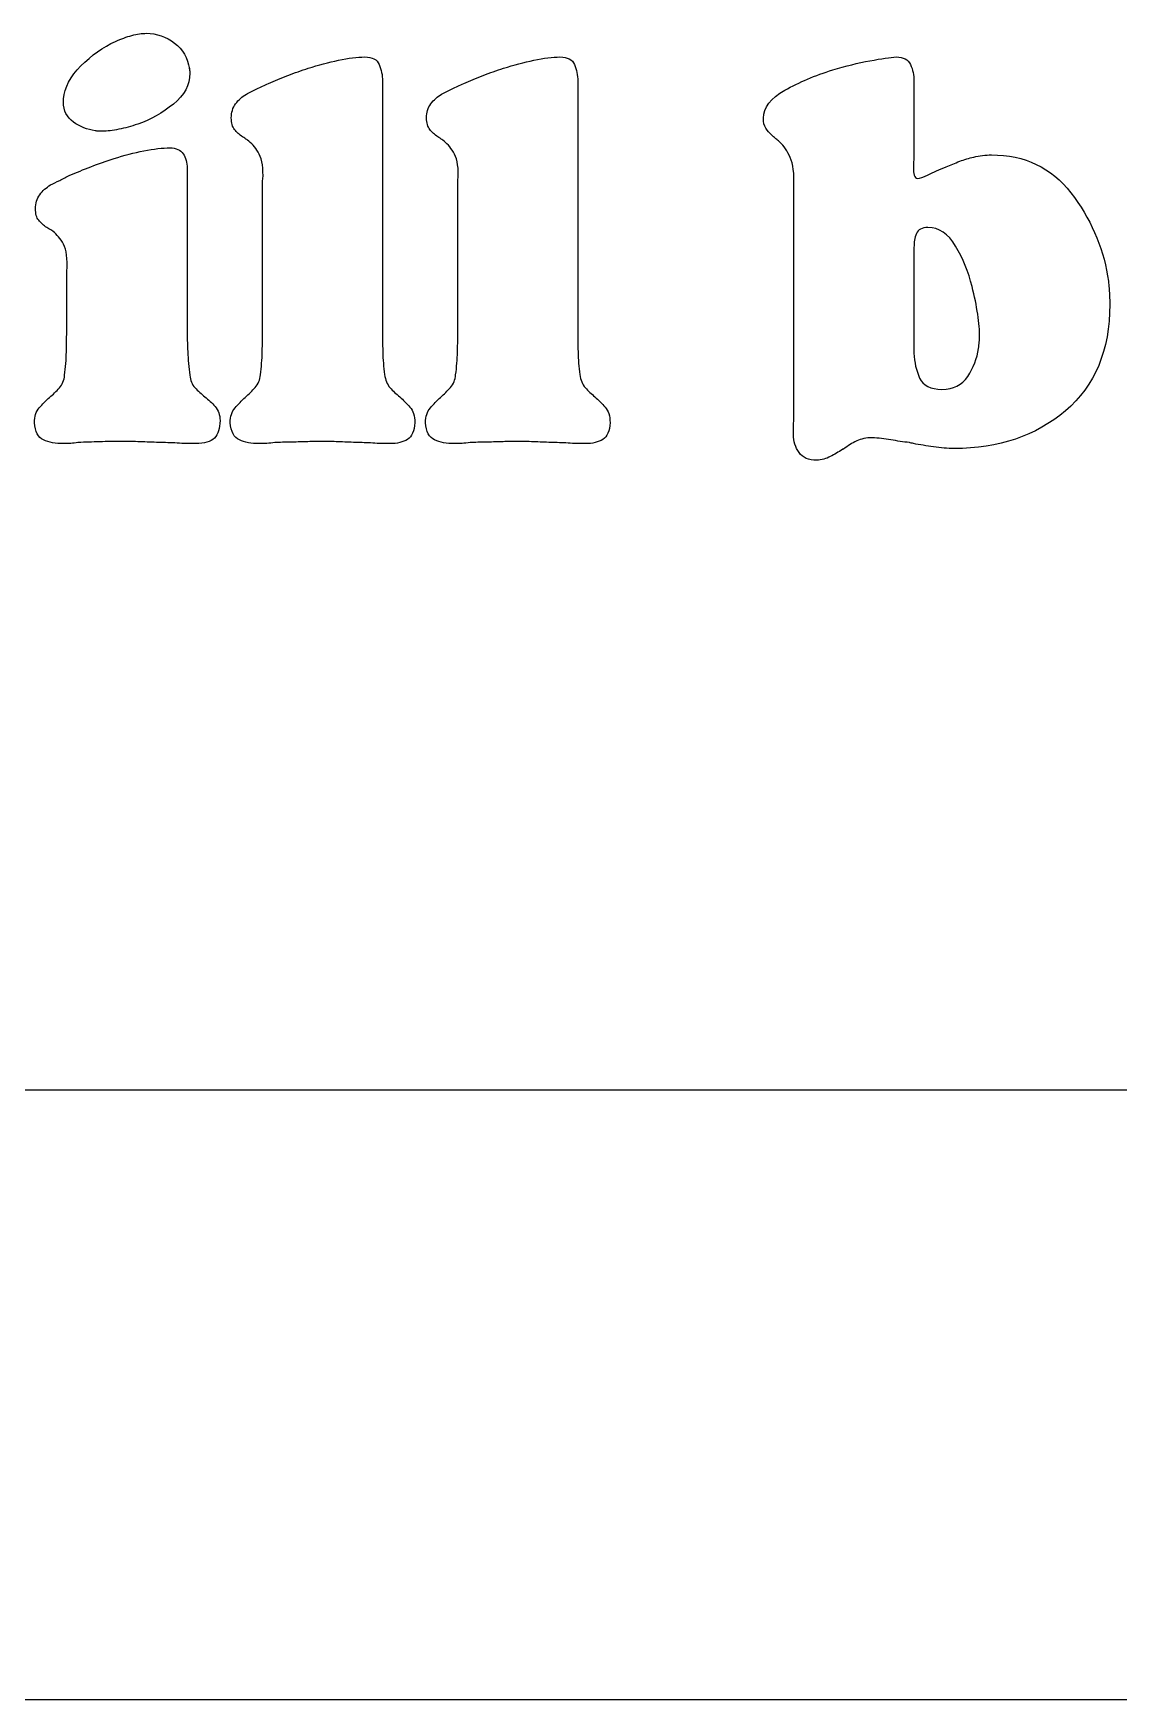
# Model space of a CAD drawing. Extents: x 1489 to 1914, y 371 to 1329.
# Drawn here: x 1763.3 to 1803.6, y 994.4 to 1056.4 of the extents above; entities that cross this region are included whole.
import ezdxf

# ---------------------------------------------------------------- set-up
doc = ezdxf.new("R2010")
doc.units = 0
doc.layers.add('G0101', color=7, linetype='CONTINUOUS')

msp = doc.modelspace()

# ---------------------------------------------------------------- linework, layer by layer
at = {"layer": 'G0101', "color": 4}
for points in [[(1769.068356, 1055.106674), (1769.068356, 1055.046674)], [(1769.068356, 1055.086674), (1769.068356, 1055.106674)], [(1769.088356, 1055.006674), (1769.088356, 1054.966674), (1769.088356, 1054.926674)], [(1776.248056, 1054.626774), (1776.248056, 1045.457774)], [(1783.507855, 1054.626774), (1783.507855, 1045.457774)], [(1796.007755, 1054.626874), (1796.007755, 1051.866874), (1796.007755, 1051.786874), (1796.007755, 1051.686874)], [(1764.388356, 1053.846674), (1764.388356, 1053.896674), (1764.388356, 1053.966674)], [(1765.828356, 1052.766674), (1765.698356, 1052.766674)], [(1768.988356, 1051.386674), (1768.988356, 1045.454674)], [(1771.788056, 1045.454774), (1771.788056, 1050.906774), (1771.808056, 1051.106774)], [(1779.047856, 1045.454774), (1779.047856, 1050.906774), (1779.067856, 1051.106774)], [(1795.987755, 1051.576874), (1795.987755, 1051.446874), (1795.987755, 1051.416874), (1795.987755, 1051.386874)], [(1791.547755, 1042.646874), (1791.547755, 1050.906874)], [(1796.007755, 1048.446874), (1796.007755, 1048.396874), (1796.007755, 1048.346874), (1796.007755, 1048.206874), (1796.007755, 1044.866874)], [(1764.508356, 1045.454674), (1764.508356, 1047.539674), (1764.528356, 1047.739674)], [(1764.508356, 1045.434674), (1764.508356, 1045.454674)], [(1771.788056, 1045.434774), (1771.788056, 1045.454774)], [(1779.047856, 1045.434774), (1779.047856, 1045.454774)], [(1796.007755, 1044.866874), (1796.007755, 1044.676874), (1796.007755, 1044.506874)], [(1791.547755, 1042.066874), (1791.547755, 1042.346874), (1791.547755, 1042.626874), (1791.547755, 1042.646874)], [(1791.527755, 1041.486874), (1791.527755, 1041.766874)], [(1793.387755, 1040.946874), (1793.357755, 1040.946874)]]:
    msp.add_lwpolyline(points, dxfattribs=at)
at = {"layer": 'G0101', "color": 1}
for points in [[(1756.970556, 1017.114575), (1885.738553, 1017.114575)], [(1885.728553, 994.436975), (1756.970556, 994.436975)]]:
    msp.add_lwpolyline(points, dxfattribs=at)
at = {"layer": 'G0101', "color": 4}
for points in [[(1765.038356, 1055.196674), (1765.431356, 1055.589674), (1765.861356, 1055.893674), (1766.328356, 1056.106674)], [(1766.328356, 1056.106674), (1766.528356, 1056.199674), (1766.728356, 1056.273674), (1766.928356, 1056.326674)], [(1766.928356, 1056.326674), (1767.128356, 1056.379674), (1767.308356, 1056.406674), (1767.468356, 1056.406674)], [(1767.468356, 1056.406674), (1767.855356, 1056.406674), (1768.205356, 1056.286674), (1768.518356, 1056.046674)], [(1768.518356, 1056.046674), (1768.831356, 1055.806674), (1769.015356, 1055.486674), (1769.068356, 1055.086674)], [(1773.488056, 1055.106774), (1773.874056, 1055.226774), (1774.251056, 1055.326774), (1774.618056, 1055.406774)], [(1774.618056, 1055.406774), (1774.985056, 1055.486774), (1775.308056, 1055.526774), (1775.588056, 1055.526774)], [(1775.588056, 1055.526774), (1775.868056, 1055.526774), (1776.048056, 1055.433774), (1776.128056, 1055.246774)], [(1780.747855, 1055.106774), (1781.133855, 1055.226774), (1781.510855, 1055.326774), (1781.877855, 1055.406774)], [(1781.877855, 1055.406774), (1782.244855, 1055.486774), (1782.567855, 1055.526774), (1782.847855, 1055.526774)], [(1782.847855, 1055.526774), (1783.127855, 1055.526774), (1783.307855, 1055.433774), (1783.387855, 1055.246774)], [(1792.987755, 1055.044874), (1793.467755, 1055.191874), (1793.927755, 1055.304874), (1794.367755, 1055.385874)], [(1794.367755, 1055.385874), (1794.807755, 1055.466874), (1795.133755, 1055.512874), (1795.347755, 1055.526874)], [(1795.347755, 1055.526874), (1795.613755, 1055.526874), (1795.790755, 1055.432874), (1795.877755, 1055.246874)], [(1764.388356, 1053.966674), (1764.428356, 1054.393674), (1764.645356, 1054.803674), (1765.038356, 1055.196674)], [(1769.088356, 1054.926674), (1769.088356, 1054.486674), (1768.884356, 1054.103674), (1768.478356, 1053.776674)], [(1769.068356, 1055.046674), (1769.068356, 1055.033674), (1769.074356, 1055.019674), (1769.088356, 1055.006674)], [(1772.008056, 1054.546774), (1772.235056, 1054.639774), (1772.475056, 1054.736774), (1772.728056, 1054.836774)], [(1772.728056, 1054.836774), (1772.981056, 1054.936774), (1773.235056, 1055.026774), (1773.488056, 1055.106774)], [(1776.128056, 1055.246774), (1776.208056, 1055.059774), (1776.248056, 1054.852774), (1776.248056, 1054.626774)], [(1779.267856, 1054.546774), (1779.494856, 1054.639774), (1779.734856, 1054.736774), (1779.987856, 1054.836774)], [(1779.987856, 1054.836774), (1780.240855, 1054.936774), (1780.494855, 1055.026774), (1780.747855, 1055.106774)], [(1783.387855, 1055.246774), (1783.467855, 1055.059774), (1783.507855, 1054.852774), (1783.507855, 1054.626774)], [(1791.207755, 1054.290874), (1791.740755, 1054.592874), (1792.334755, 1054.843874), (1792.987755, 1055.044874)], [(1795.877755, 1055.246874), (1795.964755, 1055.059874), (1796.007755, 1054.852874), (1796.007755, 1054.626874)], [(1770.788056, 1053.784774), (1770.894056, 1053.931774), (1771.028056, 1054.052774), (1771.188056, 1054.146774)], [(1771.188056, 1054.146774), (1771.308056, 1054.212774), (1771.438056, 1054.279774), (1771.578056, 1054.346774)], [(1771.578056, 1054.346774), (1771.718056, 1054.412774), (1771.861056, 1054.479774), (1772.008056, 1054.546774)], [(1778.047856, 1053.784774), (1778.153856, 1053.931774), (1778.287856, 1054.052774), (1778.447856, 1054.146774)], [(1778.447856, 1054.146774), (1778.567856, 1054.212774), (1778.697856, 1054.279774), (1778.837856, 1054.346774)], [(1778.837856, 1054.346774), (1778.977856, 1054.412774), (1779.120856, 1054.479774), (1779.267856, 1054.546774)], [(1790.407755, 1053.256874), (1790.407755, 1053.644874), (1790.674755, 1053.990874), (1791.207755, 1054.290874)], [(1764.758356, 1053.106674), (1764.511356, 1053.279674), (1764.388356, 1053.526674), (1764.388356, 1053.846674)], [(1768.478356, 1053.776674), (1768.071356, 1053.449674), (1767.628356, 1053.199674), (1767.148356, 1053.026674)], [(1770.628056, 1053.260774), (1770.628056, 1053.461774), (1770.681056, 1053.636774), (1770.788056, 1053.784774)], [(1777.887856, 1053.260774), (1777.887856, 1053.461774), (1777.940856, 1053.636774), (1778.047856, 1053.784774)], [(1765.568356, 1052.786674), (1765.275356, 1052.826674), (1765.005356, 1052.933674), (1764.758356, 1053.106674)], [(1767.148356, 1053.026674), (1766.908356, 1052.946674), (1766.674356, 1052.883674), (1766.448356, 1052.836674)], [(1770.748056, 1052.827774), (1770.668056, 1052.928774), (1770.628056, 1053.072774), (1770.628056, 1053.260774)], [(1778.007856, 1052.827774), (1777.927856, 1052.928774), (1777.887856, 1053.072774), (1777.887856, 1053.260774)], [(1790.497755, 1052.874874), (1790.437755, 1052.968874), (1790.407755, 1053.095874), (1790.407755, 1053.256874)], [(1790.727755, 1052.614874), (1790.633755, 1052.693874), (1790.557755, 1052.781874), (1790.497755, 1052.874874)], [(1765.698356, 1052.766674), (1765.651356, 1052.766674), (1765.608356, 1052.773674), (1765.568356, 1052.786674)], [(1766.448356, 1052.836674), (1766.221356, 1052.789674), (1766.015356, 1052.766674), (1765.828356, 1052.766674)], [(1771.048056, 1052.556774), (1770.928056, 1052.636774), (1770.828056, 1052.726774), (1770.748056, 1052.827774)], [(1771.128056, 1052.505774), (1771.101056, 1052.525774), (1771.075056, 1052.542774), (1771.048056, 1052.556774)], [(1771.228056, 1052.435774), (1771.188056, 1052.462774), (1771.155056, 1052.485774), (1771.128056, 1052.505774)], [(1771.628056, 1051.992774), (1771.508056, 1052.180774), (1771.374056, 1052.327774), (1771.228056, 1052.435774)], [(1778.307856, 1052.556774), (1778.187856, 1052.636774), (1778.087856, 1052.726774), (1778.007856, 1052.827774)], [(1778.387856, 1052.505774), (1778.360856, 1052.525774), (1778.334856, 1052.542774), (1778.307856, 1052.556774)], [(1778.487856, 1052.435774), (1778.447856, 1052.462774), (1778.414856, 1052.485774), (1778.387856, 1052.505774)], [(1778.887856, 1051.992774), (1778.767856, 1052.180774), (1778.633856, 1052.327774), (1778.487856, 1052.435774)], [(1790.847755, 1052.503874), (1790.807755, 1052.536874), (1790.767755, 1052.573874), (1790.727755, 1052.614874)], [(1790.967755, 1052.412874), (1790.927755, 1052.439874), (1790.887755, 1052.469874), (1790.847755, 1052.503874)], [(1791.367755, 1051.880874), (1791.247755, 1052.101874), (1791.113755, 1052.279874), (1790.967755, 1052.412874)], [(1765.408356, 1051.446674), (1765.688356, 1051.553674), (1765.975356, 1051.653674), (1766.268356, 1051.746674)], [(1766.268356, 1051.746674), (1766.641356, 1051.866674), (1767.011356, 1051.962674), (1767.378356, 1052.036674)], [(1767.378356, 1052.036674), (1767.745356, 1052.109674), (1768.068356, 1052.146674), (1768.348356, 1052.146674)], [(1768.348356, 1052.146674), (1768.574356, 1052.146674), (1768.738356, 1052.073674), (1768.838356, 1051.926674)], [(1768.838356, 1051.926674), (1768.938356, 1051.779674), (1768.988356, 1051.599674), (1768.988356, 1051.386674)], [(1771.808056, 1051.106774), (1771.808056, 1051.509774), (1771.748056, 1051.804774), (1771.628056, 1051.992774)], [(1779.067856, 1051.106774), (1779.067856, 1051.509774), (1779.007856, 1051.804774), (1778.887856, 1051.992774)], [(1791.547755, 1050.906874), (1791.547755, 1051.334874), (1791.487755, 1051.659874), (1791.367755, 1051.880874)], [(1796.007755, 1051.686874), (1795.993755, 1051.659874), (1795.987755, 1051.622874), (1795.987755, 1051.576874)], [(1797.207755, 1051.446874), (1797.367755, 1051.512874), (1797.533755, 1051.579874), (1797.707755, 1051.646874)], [(1797.707755, 1051.646874), (1797.880755, 1051.712874), (1798.053755, 1051.766874), (1798.227755, 1051.806874)], [(1798.227755, 1051.806874), (1798.334755, 1051.832874), (1798.444755, 1051.852874), (1798.557755, 1051.866874)], [(1798.557755, 1051.866874), (1798.670755, 1051.879874), (1798.780755, 1051.886874), (1798.887755, 1051.886874)], [(1798.887755, 1051.886874), (1800.127755, 1051.886874), (1801.110755, 1051.416874), (1801.837755, 1050.476874)], [(1764.248356, 1050.936674), (1764.368356, 1050.996674), (1764.495356, 1051.059674), (1764.628356, 1051.126674)], [(1764.628356, 1051.126674), (1764.868356, 1051.232674), (1765.128356, 1051.339674), (1765.408356, 1051.446674)], [(1795.987755, 1051.386874), (1795.987755, 1051.292874), (1795.997755, 1051.209874), (1796.017755, 1051.136874)], [(1796.017755, 1051.136874), (1796.037755, 1051.062874), (1796.080755, 1051.019874), (1796.147755, 1051.006874)], [(1796.147755, 1051.006874), (1796.214755, 1051.006874), (1796.343755, 1051.053874), (1796.537755, 1051.146874)], [(1796.537755, 1051.146874), (1796.730755, 1051.239874), (1796.953755, 1051.339874), (1797.207755, 1051.446874)], [(1763.348356, 1049.884674), (1763.348356, 1050.085674), (1763.401356, 1050.258674), (1763.508356, 1050.405674)], [(1763.508356, 1050.405674), (1763.614356, 1050.552674), (1763.748356, 1050.672674), (1763.908356, 1050.766674)], [(1763.908356, 1050.766674), (1764.015356, 1050.819674), (1764.128356, 1050.876674), (1764.248356, 1050.936674)], [(1801.837755, 1050.476874), (1802.564755, 1049.536874), (1803.020755, 1048.506874), (1803.207755, 1047.386874)], [(1763.468356, 1049.453674), (1763.388356, 1049.553674), (1763.348356, 1049.697674), (1763.348356, 1049.884674)], [(1763.768356, 1049.183674), (1763.648356, 1049.263674), (1763.548356, 1049.353674), (1763.468356, 1049.453674)], [(1763.848356, 1049.132674), (1763.821356, 1049.152674), (1763.795356, 1049.169674), (1763.768356, 1049.183674)], [(1796.527755, 1049.186874), (1796.300755, 1049.186874), (1796.157755, 1049.109874), (1796.097755, 1048.956874)], [(1797.557755, 1048.496874), (1797.283755, 1048.956874), (1796.940755, 1049.186874), (1796.527755, 1049.186874)], [(1763.948356, 1049.083674), (1763.908356, 1049.095674), (1763.875356, 1049.112674), (1763.848356, 1049.132674)], [(1764.348356, 1048.642674), (1764.228356, 1048.828674), (1764.094356, 1048.976674), (1763.948356, 1049.083674)], [(1764.528356, 1047.739674), (1764.528356, 1048.154674), (1764.468356, 1048.454674), (1764.348356, 1048.642674)], [(1796.097755, 1048.956874), (1796.037755, 1048.803874), (1796.007755, 1048.633874), (1796.007755, 1048.446874)], [(1798.167755, 1046.986874), (1798.033755, 1047.533874), (1797.830755, 1048.036874), (1797.557755, 1048.496874)], [(1803.207755, 1047.386874), (1803.234755, 1047.212874), (1803.254755, 1047.036874), (1803.267755, 1046.856874)], [(1798.377755, 1045.956874), (1798.330755, 1046.283874), (1798.260755, 1046.626874), (1798.167755, 1046.986874)], [(1803.267755, 1046.856874), (1803.280755, 1046.676874), (1803.287755, 1046.499874), (1803.287755, 1046.326874)], [(1803.287755, 1046.326874), (1803.287755, 1044.619874), (1802.737755, 1043.299874), (1801.637755, 1042.366874)], [(1764.498356, 1044.562674), (1764.505356, 1044.849674), (1764.508356, 1045.140674), (1764.508356, 1045.434674)], [(1768.988356, 1045.454674), (1768.988356, 1045.146674), (1768.995356, 1044.849674), (1769.008356, 1044.562674)], [(1771.778056, 1044.562774), (1771.785056, 1044.849774), (1771.788056, 1045.140774), (1771.788056, 1045.434774)], [(1776.248056, 1045.457774), (1776.248056, 1045.149774), (1776.251056, 1044.851774), (1776.258056, 1044.564774)], [(1779.037856, 1044.562774), (1779.044856, 1044.849774), (1779.047856, 1045.140774), (1779.047856, 1045.434774)], [(1783.507855, 1045.457774), (1783.507855, 1045.149774), (1783.510855, 1044.851774), (1783.517855, 1044.564774)], [(1798.447755, 1045.146874), (1798.447755, 1045.359874), (1798.424755, 1045.629874), (1798.377755, 1045.956874)], [(1798.407755, 1044.686874), (1798.420755, 1044.766874), (1798.430755, 1044.846874), (1798.437755, 1044.926874)], [(1798.437755, 1044.926874), (1798.444755, 1045.006874), (1798.447755, 1045.079874), (1798.447755, 1045.146874)], [(1764.428356, 1043.690674), (1764.468356, 1043.984674), (1764.491356, 1044.274674), (1764.498356, 1044.562674)], [(1769.008356, 1044.562674), (1769.021356, 1044.274674), (1769.048356, 1043.983674), (1769.088356, 1043.689674)], [(1771.708056, 1043.710774), (1771.748056, 1043.991774), (1771.771056, 1044.274774), (1771.778056, 1044.562774)], [(1776.258056, 1044.564774), (1776.265056, 1044.277774), (1776.288056, 1043.992774), (1776.328056, 1043.712774)], [(1778.967856, 1043.710774), (1779.007856, 1043.991774), (1779.030856, 1044.274774), (1779.037856, 1044.562774)], [(1783.517855, 1044.564774), (1783.524855, 1044.277774), (1783.547855, 1043.992774), (1783.587855, 1043.712774)], [(1796.007755, 1044.506874), (1796.020755, 1044.173874), (1796.090755, 1043.866874), (1796.217755, 1043.586874)], [(1798.007755, 1043.646874), (1798.220755, 1043.966874), (1798.354755, 1044.312874), (1798.407755, 1044.686874)], [(1764.238356, 1043.219674), (1764.351356, 1043.346674), (1764.415356, 1043.503674), (1764.428356, 1043.690674)], [(1769.088356, 1043.689674), (1769.101356, 1043.502674), (1769.165356, 1043.349674), (1769.278356, 1043.229674)], [(1771.518056, 1043.239774), (1771.631056, 1043.366774), (1771.695056, 1043.523774), (1771.708056, 1043.710774)], [(1776.328056, 1043.712774), (1776.354056, 1043.511774), (1776.421056, 1043.350774), (1776.528056, 1043.230774)], [(1778.777856, 1043.239774), (1778.890856, 1043.366774), (1778.954856, 1043.523774), (1778.967856, 1043.710774)], [(1783.587855, 1043.712774), (1783.613855, 1043.511774), (1783.680855, 1043.350774), (1783.787855, 1043.230774)], [(1796.217755, 1043.586874), (1796.343755, 1043.306874), (1796.620755, 1043.166874), (1797.047755, 1043.166874)], [(1797.047755, 1043.166874), (1797.473755, 1043.166874), (1797.794755, 1043.326874), (1798.007755, 1043.646874)], [(1763.868356, 1042.868674), (1764.001356, 1042.975674), (1764.125356, 1043.092674), (1764.238356, 1043.219674)], [(1769.278356, 1043.229674), (1769.391356, 1043.108674), (1769.515356, 1042.995674), (1769.648356, 1042.888674)], [(1771.148056, 1042.868774), (1771.281056, 1042.988774), (1771.405056, 1043.112774), (1771.518056, 1043.239774)], [(1776.528056, 1043.230774), (1776.635056, 1043.109774), (1776.755056, 1042.996774), (1776.888056, 1042.889774)], [(1778.407856, 1042.868774), (1778.540856, 1042.988774), (1778.664856, 1043.112774), (1778.777856, 1043.239774)], [(1783.787855, 1043.230774), (1783.894855, 1043.109774), (1784.014855, 1042.996774), (1784.147855, 1042.889774)], [(1763.308356, 1041.926674), (1763.308356, 1042.153674), (1763.368356, 1042.337674), (1763.488356, 1042.478674)], [(1763.488356, 1042.478674), (1763.608356, 1042.618674), (1763.735356, 1042.748674), (1763.868356, 1042.868674)], [(1769.648356, 1042.888674), (1769.781356, 1042.781674), (1769.908356, 1042.661674), (1770.028356, 1042.527674)], [(1770.028356, 1042.527674), (1770.148356, 1042.393674), (1770.208356, 1042.220674), (1770.208356, 1042.006674)], [(1770.588056, 1041.926774), (1770.588056, 1042.153774), (1770.648056, 1042.337774), (1770.768056, 1042.477774)], [(1770.768056, 1042.477774), (1770.888056, 1042.617774), (1771.015056, 1042.747774), (1771.148056, 1042.868774)], [(1776.888056, 1042.889774), (1777.021056, 1042.768774), (1777.148056, 1042.641774), (1777.268056, 1042.508774)], [(1777.268056, 1042.508774), (1777.388056, 1042.374774), (1777.448056, 1042.180774), (1777.448056, 1041.926774)], [(1777.847856, 1041.926774), (1777.847856, 1042.153774), (1777.907856, 1042.337774), (1778.027856, 1042.477774)], [(1778.027856, 1042.477774), (1778.147856, 1042.617774), (1778.274856, 1042.747774), (1778.407856, 1042.868774)], [(1784.147855, 1042.889774), (1784.280855, 1042.768774), (1784.407855, 1042.641774), (1784.527855, 1042.508774)], [(1784.527855, 1042.508774), (1784.647855, 1042.374774), (1784.707855, 1042.180774), (1784.707855, 1041.926774)], [(1801.637755, 1042.366874), (1800.537755, 1041.432874), (1799.160755, 1040.966874), (1797.507755, 1040.966874)], [(1763.648356, 1041.286674), (1763.448356, 1041.379674), (1763.335356, 1041.593674), (1763.308356, 1041.926674)], [(1770.208356, 1042.006674), (1770.208356, 1041.712674), (1770.138356, 1041.496674), (1769.998356, 1041.356674)], [(1770.928056, 1041.286774), (1770.728056, 1041.379774), (1770.615056, 1041.593774), (1770.588056, 1041.926774)], [(1777.448056, 1041.926774), (1777.434056, 1041.619774), (1777.345056, 1041.412774), (1777.178056, 1041.306774)], [(1778.187856, 1041.286774), (1777.987856, 1041.379774), (1777.874856, 1041.593774), (1777.847856, 1041.926774)], [(1784.707855, 1041.926774), (1784.693855, 1041.619774), (1784.604855, 1041.412774), (1784.437855, 1041.306774)], [(1791.527755, 1041.766874), (1791.527755, 1041.859874), (1791.533755, 1041.959874), (1791.547755, 1042.066874)], [(1764.388356, 1041.146674), (1764.094356, 1041.146674), (1763.848356, 1041.193674), (1763.648356, 1041.286674)], [(1764.658356, 1041.156674), (1764.571356, 1041.149674), (1764.481356, 1041.146674), (1764.388356, 1041.146674)], [(1764.928356, 1041.186674), (1764.835356, 1041.173674), (1764.745356, 1041.163674), (1764.658356, 1041.156674)], [(1765.738356, 1041.216674), (1765.464356, 1041.210674), (1765.194356, 1041.200674), (1764.928356, 1041.186674)], [(1766.548356, 1041.226674), (1766.281356, 1041.226674), (1766.011356, 1041.223674), (1765.738356, 1041.216674)], [(1767.238356, 1041.216674), (1767.005356, 1041.223674), (1766.775356, 1041.226674), (1766.548356, 1041.226674)], [(1767.928356, 1041.186674), (1767.701356, 1041.200674), (1767.471356, 1041.210674), (1767.238356, 1041.216674)], [(1768.618356, 1041.166674), (1768.384356, 1041.180674), (1768.154356, 1041.186674), (1767.928356, 1041.186674)], [(1769.308356, 1041.146674), (1769.081356, 1041.146674), (1768.851356, 1041.153674), (1768.618356, 1041.166674)], [(1769.998356, 1041.356674), (1769.858356, 1041.216674), (1769.628356, 1041.146674), (1769.308356, 1041.146674)], [(1771.668056, 1041.146774), (1771.374056, 1041.146774), (1771.128056, 1041.193774), (1770.928056, 1041.286774)], [(1771.948056, 1041.156774), (1771.854056, 1041.149774), (1771.761056, 1041.146774), (1771.668056, 1041.146774)], [(1772.248056, 1041.186774), (1772.141056, 1041.173774), (1772.041056, 1041.163774), (1771.948056, 1041.156774)], [(1772.528056, 1041.196774), (1772.434056, 1041.189774), (1772.341056, 1041.186774), (1772.248056, 1041.186774)], [(1772.828056, 1041.206774), (1772.721056, 1041.206774), (1772.621056, 1041.203774), (1772.528056, 1041.196774)], [(1773.398056, 1041.216774), (1773.205056, 1041.209774), (1773.015056, 1041.206774), (1772.828056, 1041.206774)], [(1773.968056, 1041.226774), (1773.781056, 1041.226774), (1773.591056, 1041.223774), (1773.398056, 1041.216774)], [(1774.608056, 1041.216774), (1774.394056, 1041.223774), (1774.181056, 1041.226774), (1773.968056, 1041.226774)], [(1775.248056, 1041.186774), (1775.035056, 1041.200774), (1774.821056, 1041.209774), (1774.608056, 1041.216774)], [(1775.888056, 1041.166774), (1775.675056, 1041.180774), (1775.461056, 1041.186774), (1775.248056, 1041.186774)], [(1776.528056, 1041.146774), (1776.315056, 1041.146774), (1776.101056, 1041.153774), (1775.888056, 1041.166774)], [(1777.178056, 1041.306774), (1777.011056, 1041.200774), (1776.795056, 1041.146774), (1776.528056, 1041.146774)], [(1778.927856, 1041.146774), (1778.633856, 1041.146774), (1778.387856, 1041.193774), (1778.187856, 1041.286774)], [(1779.207856, 1041.156774), (1779.113856, 1041.149774), (1779.020856, 1041.146774), (1778.927856, 1041.146774)], [(1779.507856, 1041.186774), (1779.400856, 1041.173774), (1779.300856, 1041.163774), (1779.207856, 1041.156774)], [(1779.787856, 1041.196774), (1779.693856, 1041.189774), (1779.600856, 1041.186774), (1779.507856, 1041.186774)], [(1780.087855, 1041.206774), (1779.980856, 1041.206774), (1779.880856, 1041.203774), (1779.787856, 1041.196774)], [(1780.657855, 1041.216774), (1780.464855, 1041.209774), (1780.274855, 1041.206774), (1780.087855, 1041.206774)], [(1781.227855, 1041.226774), (1781.040855, 1041.226774), (1780.850855, 1041.223774), (1780.657855, 1041.216774)], [(1781.867855, 1041.216774), (1781.653855, 1041.223774), (1781.440855, 1041.226774), (1781.227855, 1041.226774)], [(1782.507855, 1041.186774), (1782.294855, 1041.200774), (1782.080855, 1041.209774), (1781.867855, 1041.216774)], [(1783.147855, 1041.166774), (1782.934855, 1041.180774), (1782.720855, 1041.186774), (1782.507855, 1041.186774)], [(1783.787855, 1041.146774), (1783.574855, 1041.146774), (1783.360855, 1041.153774), (1783.147855, 1041.166774)], [(1784.437855, 1041.306774), (1784.270855, 1041.200774), (1784.054855, 1041.146774), (1783.787855, 1041.146774)], [(1791.737755, 1040.816874), (1791.597755, 1041.009874), (1791.527755, 1041.232874), (1791.527755, 1041.486874)], [(1793.877755, 1041.246874), (1793.710755, 1041.166874), (1793.547755, 1041.066874), (1793.387755, 1040.946874)], [(1794.447755, 1041.366874), (1794.234755, 1041.366874), (1794.044755, 1041.326874), (1793.877755, 1041.246874)], [(1795.147755, 1041.286874), (1794.920755, 1041.326874), (1794.687755, 1041.352874), (1794.447755, 1041.366874)], [(1795.847755, 1041.186874), (1795.607755, 1041.213874), (1795.374755, 1041.246874), (1795.147755, 1041.286874)], [(1795.907755, 1041.166874), (1795.880755, 1041.166874), (1795.860755, 1041.173874), (1795.847755, 1041.186874)], [(1795.987755, 1041.146874), (1795.960755, 1041.159874), (1795.933755, 1041.166874), (1795.907755, 1041.166874)], [(1796.737755, 1041.026874), (1796.477755, 1041.066874), (1796.227755, 1041.106874), (1795.987755, 1041.146874)], [(1792.387755, 1040.526874), (1792.093755, 1040.526874), (1791.877755, 1040.623874), (1791.737755, 1040.816874)], [(1792.897755, 1040.666874), (1792.743755, 1040.586874), (1792.573755, 1040.539874), (1792.387755, 1040.526874)], [(1793.347755, 1040.926874), (1793.200755, 1040.833874), (1793.050755, 1040.746874), (1792.897755, 1040.666874)], [(1793.357755, 1040.946874), (1793.350755, 1040.946874), (1793.347755, 1040.939874), (1793.347755, 1040.926874)], [(1797.507755, 1040.966874), (1797.254755, 1040.966874), (1796.997755, 1040.986874), (1796.737755, 1041.026874)]]:
    msp.add_open_spline(points, degree=3, dxfattribs=at)

doc.saveas('drawing.dxf')
